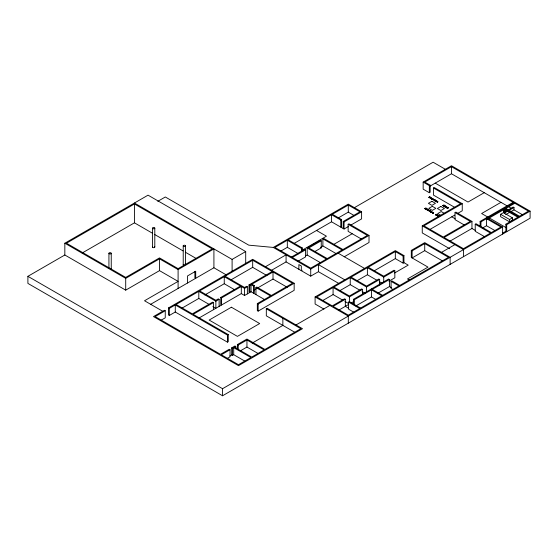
<?xml version="1.0" encoding="UTF-8"?>
<svg xmlns="http://www.w3.org/2000/svg" width="558" height="558" viewBox="0 0 558 558"><rect width="100%" height="100%" fill="white"/><g stroke="black" fill="none" stroke-linecap="round" stroke-linejoin="round"><path stroke-width="0.84" d="M432.227 199.359L432.297 198.997M431.146 211.914L431.243 211.559M432.206 212.166L431.348 212.333L432.15 212.326M436.098 201.285L436.44 200.922M437.493 215.025L437.528 216.099M430.692 212.019L431.243 211.587M430.811 211.119C429.932 212.047 428.607 211.14 430.323 210.575L430.811 211.147M434.026 199.855C433.461 199.904 434.382 200.65 434.78 200.043M443.484 206.097L443.624 205.4L444.621 205.379L443.624 205.428M443.568 206.146L444.593 205.7L443.715 206.23L443.422 205.302L444.433 205.267M436.816 215.137L436.802 215.674M446.267 207.653L446.693 207.199M426.249 208.232L426.047 208.601M444.796 206.879L444.67 206.481M426.528 209.752L427.651 209.104L426.863 209.564M428.272 209.731C428.112 208.992 425.775 210.059 428.056 209.934M446.351 207.046L445.207 207.095L446.009 206.802M428.244 210.317L428.537 210.854M437.73 215.472L436.956 215.228L437.144 215.681M446.588 207.736L447.39 207.632M434.849 200.057L435.107 199.743L434.57 199.366L433.559 200.155M429.186 210.429L428.851 210.066M447.39 207.66L447.153 207.185M426.528 209.724L426.717 209.641M425.67 208.727L424.882 208.657L425.663 208.615M436.579 214.997L435.798 214.921L436.489 215.067M432.241 211.984L432.262 212.445M436.412 201.299L436.565 200.831M433.099 212.856L432.38 213.135L433.05 212.717M433.58 212.772L432.875 213.421L433.482 212.87M437.13 201.605L436.628 201.926L438.016 201.78L437.27 202.296L437.8 201.738L437.256 201.257M430.539 212.089L430.309 211.712M434.982 200.217L434.529 200.601L434.989 200.929M431.188 212.438L431.948 211.921M432.527 198.669C432.206 197.609 430.058 199.394 432.185 198.495M425.67 209.034L426.654 208.95M425.831 209.097L426.333 209.097M425.621 208.406L426.124 208.357L425.621 208.434M437.026 214.684L436.356 214.6L437.026 214.6M434.591 199.555L434.152 199.813L434.856 199.876M430.637 211.057L429.904 211.022L430.65 211.022M444.845 206.572L445.089 206.837M433.712 212.87C433.022 211.921 430.839 213.205 432.987 212.612M437.653 215.325L437.067 215.193L437.437 215.144M447.279 207.548L446.728 207.353L447.153 207.213M444.07 206.327L445.214 205.797L444.126 206.453M431.076 212.103L431.501 211.594L430.63 211.496M446.533 207.116L446.442 206.746M444.928 206.481L445.186 206.879M437.967 215.632L437.96 216.323L439.027 215.534M425.712 209.285L426.905 209.062L426.249 208.776M448.088 208.022L447.488 208.406L448.255 207.785M437.13 201.633L437.179 201.375M428.077 210.24L428.446 210.826M444.67 206.509L445.186 206.23M428.976 210.408L428.425 210.233L428.795 210.185M435.156 200.308C433.768 201.026 436.419 200.657 435.233 200.322M436.398 201.089L435.749 201.264M428.077 210.268L428.509 210.059M436.719 215.228L437.639 215.262M428.244 210.345L428.997 210.575M432.262 212.417L431.836 212.633M426.584 209.557L427.505 209.02M432.436 198.739L431.655 199.025L432.15 198.739M428.237 209.968L427.449 210.254L427.944 209.968M446.533 207.088L445.898 207.485M432.297 199.025L432.729 198.822M444.328 206.314L444.845 206.014M162.72 311.259L144.529 300.755L178.1 281.378L159.504 270.637L125.71 290.146L64.833 254.999L64.833 243.211L148.044 195.167L245.701 251.553L245.701 263.348M134.443 203.963L66.465 243.211L125.71 277.41L159.504 257.908L178.1 268.642L212.277 248.91L134.443 203.963L134.443 222.83L82.152 253.018M502.486 233.216L505.89 231.249L505.89 224.176L528.468 211.14L451.464 166.682L424.798 182.082L430.155 185.172L430.155 192.245L429.339 192.719L423.166 189.155L423.166 182.082L451.464 165.74L530.1 211.14L530.1 218.213L222.544 395.775L27.9 283.401L27.9 276.322L64.833 254.999M157.802 201.326L165.314 196.988L248.749 245.157L273.267 247.431L310.729 269.061L369.012 235.413L369.012 242.486L344.209 256.806M64.833 243.211L125.71 278.358L159.504 258.849L178.1 269.584L213.916 248.91L213.916 267.77L150.5 304.389M134.443 203.021L232.1 259.407L245.701 251.553M213.407 309.704L213.407 302.631L193.145 314.328L228.264 334.605L228.264 341.677L227.448 342.152L175.275 312.027L169.332 315.458L168.516 314.984L168.516 307.911L252.683 259.317L294.157 283.262L294.157 290.334L258.152 311.12L257.336 310.653L257.336 303.573L292.518 283.262L273.008 271.997L249.824 285.382L249.007 284.908L249.007 291.987L249.824 292.455L249.824 285.382M273.267 247.431L348.29 204.116L361.605 211.81L361.605 218.882L350.633 225.223M160.913 320.32L165.252 317.816L165.252 310.743L155.124 316.581L220.487 354.316L229.226 349.273L230.042 349.747L230.042 356.82L227.127 358.501M168.516 307.911L169.332 308.379L175.275 304.954L227.448 335.072L228.264 334.605M219.127 306.405L219.127 299.332L215.862 301.215L198.801 291.367L176.091 304.48L192.329 313.861L212.591 302.157L213.407 302.631M247.375 293.871L247.375 286.798L244.578 288.409L241.307 286.526L221.582 297.916L221.582 304.989L220.759 304.522L220.759 297.442L240.491 286.052L224.253 276.677L199.618 290.899L215.862 300.274L218.311 298.858L219.127 299.332M249.007 284.908L272.192 271.523L252.683 260.258L225.069 276.203L244.578 287.468L246.552 286.324L247.375 286.798M340.785 220.061L340.785 227.134L341.601 226.667L341.601 219.587L340.785 220.061L331.55 214.725L274.899 247.431L310.729 268.119L367.373 235.413L348.136 224.302L348.136 231.382L361.598 239.152M343.233 228.55L343.233 221.477L359.973 211.81L348.29 205.065L332.366 214.258L341.601 219.587M354.295 207.729L433.113 162.225L445.591 169.423M181.95 308.169L198.801 298.446L209.187 304.438M204.842 294.959L224.253 283.75L234.583 289.721M231.04 279.83L252.683 267.338L266.94 275.568M280.751 251.135L287.328 247.334L298.488 253.778M294.122 243.414L331.55 221.805L344.049 229.024L348.443 226.485M338.155 217.99L348.29 212.138L354.128 215.514M265.489 266.71L286.073 254.825L286.073 261.904L310.729 276.14L318.43 271.69L338.734 283.415M343.233 221.477L344.049 221.945L361.605 211.81M287.328 247.334L287.328 240.254L301.466 248.422L302.283 247.947L302.283 251.093M301.794 250.43L326.444 236.194L316.526 230.475M291.485 257.008L304.738 249.363L305.554 249.838L305.554 256.91L297.456 261.583M320.508 262.713L307.186 255.02L307.186 247.947L320.431 240.303L321.248 240.77L321.248 247.85L314.67 251.644M336.202 253.653L322.887 245.959L322.887 238.887L323.703 238.412L342.94 249.524M348.136 224.302L348.952 223.835L369.012 235.413M292.301 257.482L305.554 249.838M321.248 240.77L308.818 247.947L327.239 258.584M271.369 270.386L286.073 261.904M253.499 286.087L254.315 285.619L254.315 292.692L253.499 293.166L253.499 286.087L251.051 284.678L251.051 291.75L264.715 299.639M305.345 256.087L307.186 255.02M321.045 247.02L322.887 245.959M199.15 317.941L241.307 293.599L244.578 295.489L251.051 291.75M423.166 182.082L429.339 185.64L430.155 185.172M430.023 186.142L451.464 173.761L507.438 206.076M255.948 294.582L255.948 287.503L256.764 287.035L271.376 295.468M254.05 290.014L256.241 288.751M257.698 287.907L273.008 279.07L287.265 287.3M333.705 244.425L352.217 233.732M454.728 207.381L433.426 195.077L433.426 187.997L434.243 187.53L462.247 203.698L462.247 210.771L457.755 213.365M302.143 270.239L301.327 270.707L301.327 265.992L298.872 264.576L298.872 269.291M428.795 197.406C431.543 195.328 428.969 198.725 428.795 197.379L429.96 196.73M430.609 197.441L429.737 197.944M430.895 198.613L431.773 198.111M432.101 199.513L432.576 199.541M432.52 199.346L433.252 199.115L432.52 199.373M432.771 199.422L433.252 199.15M257.336 303.573L258.152 304.047L294.157 283.262M437.005 201.131L436.126 201.633L437.339 201.305M436.126 201.605L437.109 201.361M425.315 208.406L425.182 208.783M426.166 209.543L426.765 209.173M443.401 205.393L442.64 205.609L443.959 204.995M443.254 205.428L442.64 205.581M444.9 205.56L444.817 205.853M294.854 332.31L266.319 315.835L266.319 308.762L267.136 308.288L302.485 328.697L238.482 365.65L153.492 316.581L164.429 310.269L165.252 310.743M433.594 213.142L433.022 213.505M445.207 207.095L446.428 206.362L446.442 206.774M446.135 206.697L446.574 206.446M445.751 207.402L446.247 207.088M447.935 207.827L446.944 208.092L448.255 207.813M446.944 208.092L447.746 207.799M435.958 215.158L435.512 214.879L436.677 214.209L437.165 214.523M438.386 215.66L437.932 216.079M438.023 216.113L438.532 215.82M449.678 248.742L422.26 232.916L422.26 225.837L460.608 203.698L433.426 187.997M439.85 216.065L438.686 216.741L439.299 216.56M462.247 203.698L423.892 225.837L443.261 237.024L470.324 221.4L455.035 212.57L455.035 219.65L464.5 225.111M484.246 192.684L468.016 202.052L435.24 183.129M455.035 212.57L455.858 212.103L471.956 221.4L471.956 228.473L449.357 241.523M429.918 229.436L454.763 215.088M323.94 309.111L315.103 304.005L315.103 296.933L395.329 250.612L403.943 255.578L403.943 262.658L408.219 265.127L394.555 273.008M362.484 294.101L362.484 289.386L349.413 296.933L333.077 287.496L316.735 296.933L332.261 305.889L344.516 298.816L345.332 299.29L345.332 306.363L348.736 308.33M379.642 284.978L379.642 279.481L366.571 287.028L350.236 277.591L333.893 287.028L349.413 295.984L361.668 288.911L362.484 289.386M388.912 281.204L394.841 277.779L394.841 270.707L383.73 277.117L367.387 267.687L351.052 277.117L366.571 286.08L378.826 279.007L379.642 279.481M403.943 255.578L403.127 256.052L395.329 251.553L368.203 267.212L383.73 276.175L394.025 270.232L394.841 270.707M229.833 355.997L231.675 354.93L231.675 347.857L234.939 345.974L235.762 346.441L235.762 348.799M237.394 349.273L237.394 344.558L246.95 339.041L264.945 349.434L300.853 328.697L266.319 308.762M230.042 349.747L221.303 354.79L238.482 364.709L250.898 357.538L233.718 347.62L232.491 348.332L231.675 347.857M235.762 346.441L234.534 347.153L251.714 357.071L264.129 349.901L246.95 339.982L238.21 345.025L237.394 344.558M322.677 300.574L333.077 294.568L342.731 300.148M339.836 290.669L350.236 284.664L359.889 290.244M356.987 280.765L367.387 274.759L377.041 280.332M374.237 270.811L395.329 258.626L403.127 263.125L403.943 262.658M409.642 280.2L407.493 278.965L428.014 267.122L411.295 257.468L411.295 250.396L424.729 242.639L450.132 257.308L450.132 264.38M252.188 343.093L282.857 325.384L282.857 318.311M411.295 250.396L412.111 250.863L424.729 243.581L448.499 257.308L348.304 315.158L333.077 306.363L345.332 299.29M231.675 354.93L232.491 355.404L233.718 354.7L244.92 361.165M240.393 350.843L246.95 347.055L258.152 353.528M500.972 202.345L481.624 213.519L506.141 227.671M471.956 221.4L444.077 237.492L463.447 248.68L490.51 233.056L475.228 224.225L475.228 231.305L484.686 236.766M296.012 324.958L329.834 305.435M442.557 260.949L424.729 250.661L412.111 257.942L412.111 250.863M475.228 224.225L476.044 223.758L491.326 232.581L500.986 227.008L486.513 218.652L486.513 225.725L495.197 230.74M480.131 226.116L480.131 221.4L513.179 202.317M480.131 221.4L480.947 221.868L513.995 202.784L513.995 203.733L505.82 208.455M487.336 219.127L504.258 209.355M500.582 214.307L503.442 212.654L512.425 217.843L512.425 220.201L509.573 221.854L500.582 216.664L500.582 214.307L509.573 219.496L512.425 217.843M505.004 211.754L513.179 207.032L513.995 207.506L513.995 209.864L522.679 214.872M353.8 312.194L348.597 309.195L348.597 302.115L349.413 301.648L360.559 308.079M353.5 304.005L353.5 299.29L388.633 279.007L389.449 279.481L389.449 286.554L377.515 293.445M507.306 211.363L504.258 213.128L504.258 208.406L518.731 216.762M508.791 210.506L513.995 207.506M353.5 299.29L354.316 299.758L371.475 289.853L381.798 295.817M372.291 289.386L389.449 279.481M338.846 310.108L348.736 304.396M351.596 302.75L353.772 301.487M482.335 228.138L486.513 225.725M505.757 214.621L509.503 212.459M511.002 211.594L513.995 209.864M393.23 289.679L391.081 288.437L391.081 281.365L391.897 280.89L399.772 285.438M441.545 252.349L454.868 244.662M355.809 305.972L371.475 296.933L375.897 299.486M27.9 276.322L222.544 388.703L502.619 227.008L502.619 234.081M505.89 224.176L506.706 224.651L530.1 211.14M436.412 201.271L435.659 201.354M436.726 214.865L437.207 214.544M445.075 206.425L445.709 206.321M434.884 200.88L435.435 200.824M428.425 210.206L428.851 210.094M437.772 215.59L438.49 215.59M435.951 200.859L436.3 200.852M430.985 211.963L430.63 211.97M425.559 208.957L425.817 208.594M431.355 197.846C429.946 197.406 429.744 199.248 431.355 197.874M437.967 215.66L438.469 215.744M431.076 212.075L430.539 212.061M434.982 200.245L435.428 200.231M425.559 208.929L424.596 208.615L425.761 207.939L426.347 208.406M446.846 207.304L447.265 207.36M431.313 212.521L431.836 212.605M437.904 216.183L437.528 216.072M427.833 209.585L428.216 209.696M437.249 215.674L436.872 215.534M445.41 206.223L445.828 206.439M432.164 199.576C430.797 199.569 434.633 199.806 433.043 198.822M426.103 209.02L426.479 209.194M426.138 208.915L426.598 209.131M436.398 200.761L435.407 201.166M508.875 206.906L511.742 208.559M505.074 207.939L519.547 216.288M503.442 208.88L518.005 217.285M486.513 217.711L502.619 227.008M505.89 231.249L506.706 231.723L506.706 224.651M443.715 206.23L443.282 205.979M451.771 216.818L455.175 218.785M471.956 228.473L475.36 230.44M444.733 213.581L441.211 211.545L437.695 213.581L441.211 215.611M422.26 225.837L463.447 249.621L463.447 256.694M322.887 238.887L342.124 249.991M391.081 281.365L398.956 285.912M338.197 253.206L364.514 268.398M389.449 286.554L391.284 287.614M320.431 247.375L321.248 247.85M379.273 281.623L382.244 283.338M307.186 247.947L326.423 259.058M288.144 239.787L302.283 247.947M371.475 288.911L382.621 295.342M344.753 279.809L318.43 264.618L318.43 271.69M362.114 291.527L365.085 293.243M348.597 302.115L359.743 308.553M344.956 301.432L348.673 303.573M315.103 296.933L348.304 316.1L348.304 323.173M251.867 284.203L254.315 285.619M255.948 287.503L270.56 295.935M213.916 267.77L226.283 274.913M134.443 222.83L152.404 233.202M154.65 234.499L183.094 250.919M185.333 252.216L196.562 258.696M220.759 297.442L221.582 297.916M212.891 306.579L215.862 308.295L215.862 301.215M509.573 219.496L509.573 221.854M505.074 209.634L505.074 212.654M503.442 209.634L503.442 212.654M480.947 221.868L480.947 226.583M451.464 166.682L451.464 173.761M429.339 185.64L429.339 192.719M424.729 243.581L424.729 250.661M403.127 256.052L403.127 263.125M395.329 251.553L395.329 258.626M383.73 277.117L383.73 281.839M371.475 289.853L371.475 296.933M367.387 267.687L367.387 274.759M366.571 287.028L366.571 291.743M354.316 299.758L354.316 305.261M350.236 277.591L350.236 284.664M349.413 296.933L349.413 302.436M348.29 205.065L348.29 212.138M344.049 221.945L344.049 229.024M333.077 287.496L333.077 294.568M331.55 214.725L331.55 221.805M310.729 269.061L310.729 276.14M301.466 248.422L301.466 251.56M273.008 271.997L273.008 279.07M258.152 304.047L258.152 311.12M252.683 260.258L252.683 267.338M246.95 339.982L246.95 347.055M244.578 288.409L244.578 295.489M241.307 286.526L241.307 293.599M238.21 345.025L238.21 349.747M233.718 347.62L233.718 354.7M232.491 348.332L232.491 355.404M232.1 259.407L232.1 271.202M227.448 335.072L227.448 342.152M224.253 276.677L224.253 283.75M222.544 388.703L222.544 395.775M198.801 291.367L198.801 298.446M194.888 271.53L194.888 277.814L195.705 278.289L195.705 271.216L187.537 275.931L187.537 283.004M185.528 245.897L185.528 264.764A1.158 0.67 0 0 0 184.949 264.185M183.219 245.897L183.219 264.764M178.1 269.584L178.1 288.451M175.275 304.954L175.275 312.027M169.332 308.379L169.332 315.458M159.504 258.849L159.504 270.637M154.796 228.089L154.796 246.957M152.494 228.215L152.494 247.082M125.71 278.358L125.71 290.146M111.244 253.304A1.158 0.67 0 0 1 109.508 253.876A1.158 0.67 0 0 1 109.508 252.725A1.158 0.67 0 0 1 111.244 253.304L111.244 269.598M108.929 253.304L108.929 267.882M183.798 265.343A1.158 0.67 0 0 1 183.261 264.59M154.378 246.503A1.158 0.67 0 0 1 154.594 247.396A1.158 0.67 0 0 1 153.073 247.606A1.158 0.67 0 0 1 152.592 246.748M231.396 307.214L209.152 320.062L237.429 336.383L259.672 323.542L231.396 307.214M431.927 201.299L428.411 203.328L431.927 205.365L435.442 203.328L431.927 201.299M432.331 206.321L428.816 208.35L432.331 210.38L435.854 208.35L432.331 206.321M440.883 206.474L437.367 208.504L440.883 210.533L444.405 208.504L440.883 206.474M183.554 246.371A1.158 0.67 0 0 0 185.493 246.071A1.158 0.67 0 0 0 184.077 245.255A1.158 0.67 0 0 0 183.554 246.371M152.906 228.668A1.158 0.67 0 0 0 154.782 228.264A1.158 0.67 0 0 0 153.241 227.531A1.158 0.67 0 0 0 152.906 228.668"/></g></svg>
